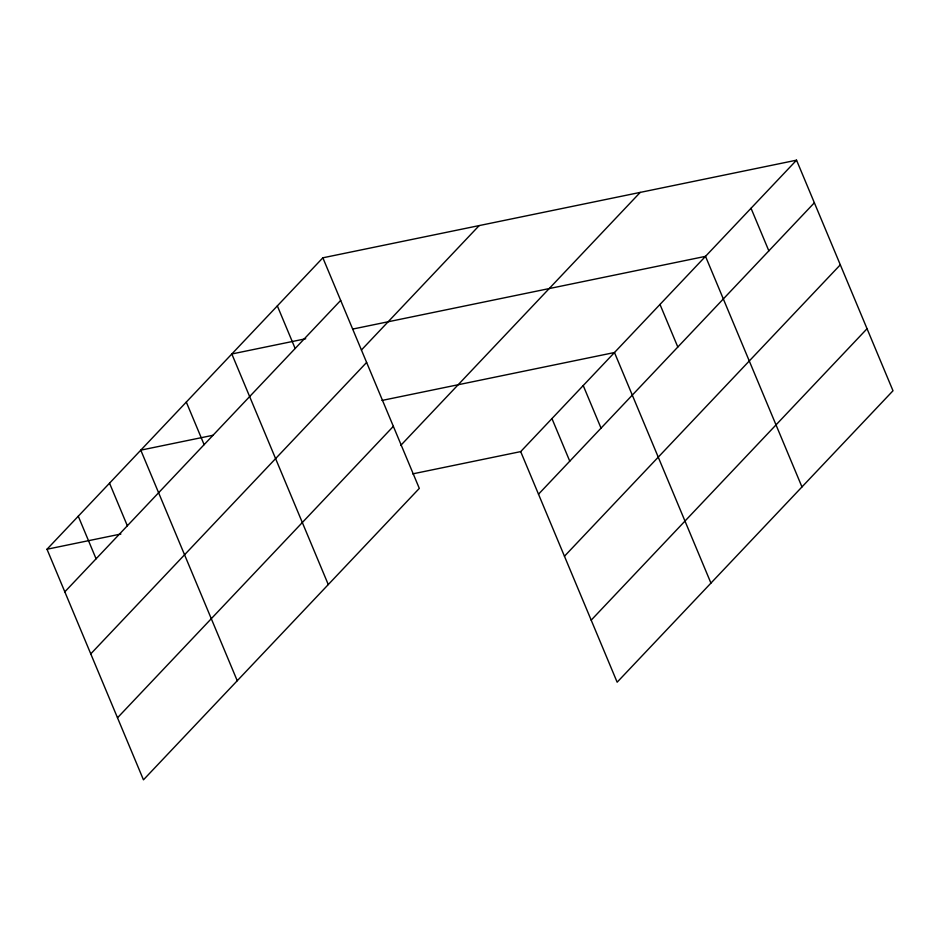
<?xml version="1.0" encoding="UTF-8"?>
<svg xmlns="http://www.w3.org/2000/svg" width="940" height="940" viewBox="0 0 940 940"><rect width="100%" height="100%" fill="white"/><g stroke="black" fill="none" stroke-linecap="round" stroke-linejoin="round"><path stroke-width="1.41" d="M322.855 257.807L419.311 488.389L143.456 779.824L47 549.242L322.855 257.807L796.544 160.176L893 390.758L617.145 682.193L520.689 451.611L796.544 160.176M64.813 591.836L340.68 300.401M361.43 349.997L479.177 225.588M90.769 653.864L366.623 362.44M117.5 717.784L393.355 426.349M400.675 445.478L640.234 192.395M538.503 494.205L814.369 202.77M564.458 556.233L840.313 264.81M591.189 620.153L867.056 328.718M305.723 338.753L231.828 353.981L328.272 584.562M352.618 329.094L705.517 256.35L801.961 486.932M213.263 435.22L140.788 450.154L237.244 680.736M381.946 400.452L614.478 352.524L710.934 583.106M47 549.242L120.896 534.014M412.684 473.878L520.689 451.611M751.036 208.269L768.85 250.863M659.998 304.443L677.811 347.024M583.223 385.553L601.036 428.147M551.956 418.582L569.769 461.176M277.347 305.899L295.16 348.493M186.308 402.073L204.121 444.655M109.534 483.184L127.347 525.777M78.267 516.213L96.08 558.807"/></g></svg>
